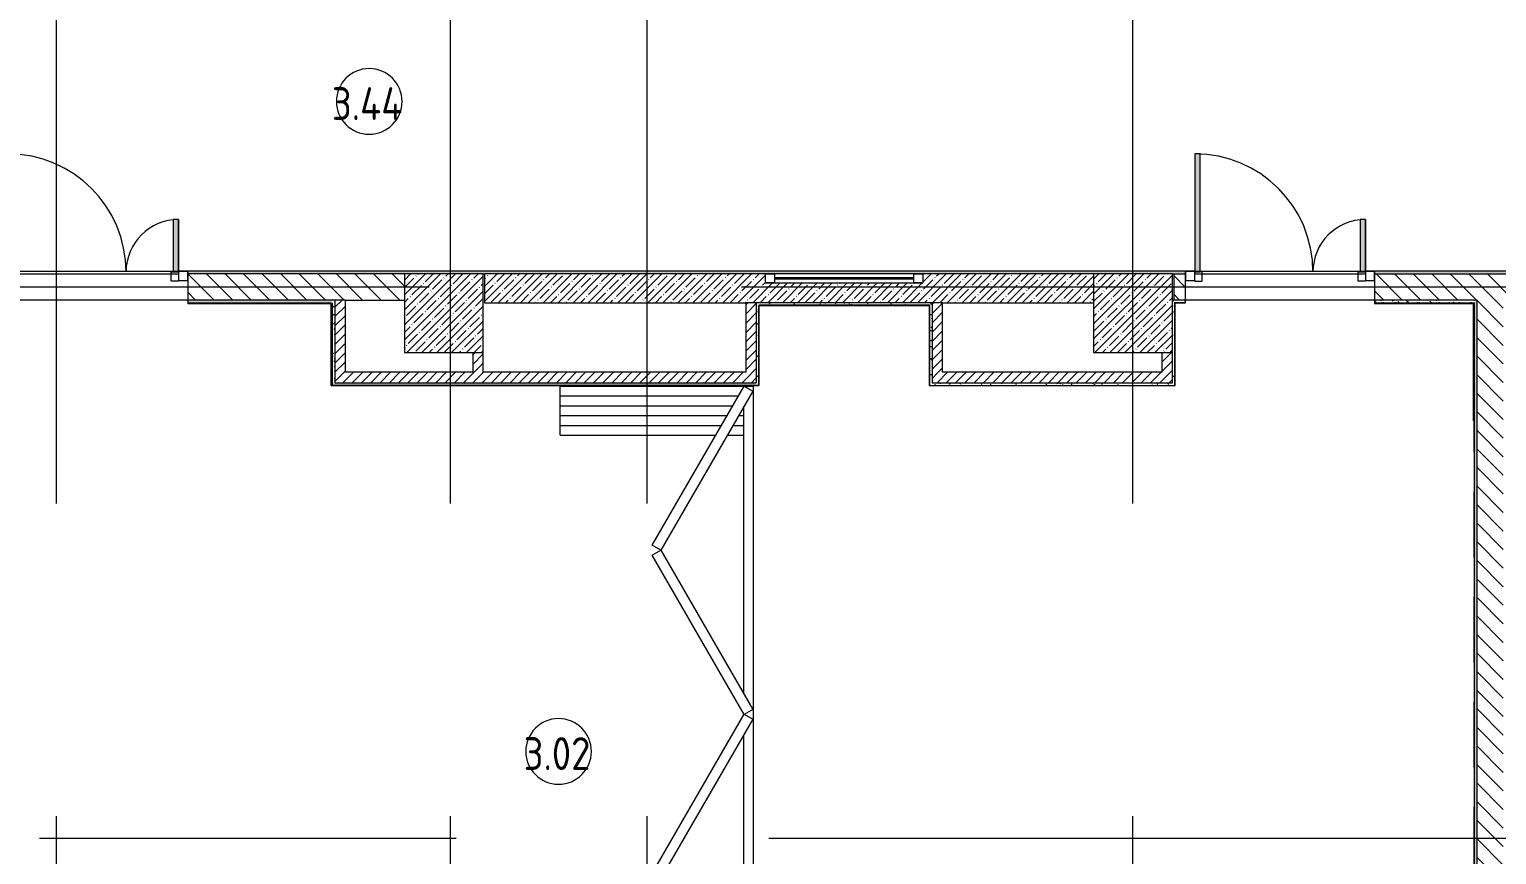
# Model space of a CAD drawing. Header units: millimetres. Extents: x -8624 to 194831, y -8553 to 29000.
# Drawn here: x 150856 to 162034, y 3475 to 9762 of the extents above; entities that cross this region are included whole.
import ezdxf

# ---------------------------------------------------------------- set-up
doc = ezdxf.new("R2010")
doc.units = ezdxf.units.MM
doc.linetypes.add('200_ШТРИХ__ш1_п0_6_', pattern=[800, 500, -300])
doc.linetypes.add('Осевая', pattern=[15875, 3175, -2381.25, 7937.5, -2381.25])
for name, color, linetype, lineweight in [('A-AREA-IDEN', 7, 'Continuous', 9), ('A-DETL-MBND-1', 7, '200_ШТРИХ__ш1_п0_6_', 9), ('A-GLAZ-2', 7, 'Continuous', 9), ('A-GLAZ-CWMG-3', 7, 'Continuous', 9), ('A-WALL-5', 7, 'Continuous', 13), ('I-WALL-5', 7, 'Continuous', 9), ('S-COLS-2', 7, 'Continuous', 9), ('Оси-2', 7, 'Осевая', 9)]:
    doc.layers.add(name, color=color, linetype=linetype, lineweight=lineweight)
for name, color, linetype, lineweight, true_color in [('A-DETL-GENF-6', 7, 'Continuous', 9, 0xaaaaaa), ('A-DOOR-4', 7, 'Continuous', 9, 0xaaaaaa), ('A-DOOR-5', 7, 'Continuous', 9, 0xe2e2e2), ('A-DOOR-FRAM-5', 7, 'Continuous', 9, 0xaaaaaa), ('A-FLOR-3', 7, 'Continuous', 9, 0xaaaaaa), ('I-WALL-7', 9, 'Continuous', 9, 0x808080)]:
    doc.layers.add(name, color=color, linetype=linetype, lineweight=lineweight, true_color=true_color)
doc.styles.add('GOST Common', font='GOST_Common.ttf', dxfattribs={"width": 0.9, "height": 250})
pattern_1 = [(135, (137053.74, 0), (-70.71068, -70.71068), [])]
pattern_2 = [(45, (137053.745, 0), (-35.35534, 35.35534), [])]
pattern_3 = [(0, (137053.745, 0), (121.92, 30.48), [10.058, -81.382, 10.058, -81.382, -487.68]), (0, (137053.745, 0), (121.92, 30.48), [-182.88, 10.058, -172.822, 10.058, -81.382, -213.36]), (0, (137053.745, 0), (121.92, 30.48), [-457.2, 10.058, -50.902, 10.058, -142.342]), (120, (137099.465, 15.24), (-87.356454, 90.345817), [10.058, -81.382, 10.058, -81.382, -487.68]), (120, (137099.465, 15.24), (-87.356454, 90.345817), [-182.88, 10.058, -172.822, 10.058, -81.382, -213.36]), (120, (137099.465, 15.24), (-87.356454, 90.345817), [-457.2, 10.058, -50.902, 10.058, -142.342]), (240, (137114.705, 76.2), (-34.563546, -120.825817), [10.058, -81.382, 10.058, -81.382, -487.68]), (240, (137114.705, 76.2), (-34.563546, -120.825817), [-182.88, 10.058, -172.822, 10.058, -81.382, -213.36]), (240, (137114.705, 76.2), (-34.563546, -120.825817), [-457.2, 10.058, -50.902, 10.058, -142.342])]

# ---------------------------------------------------------------- blocks, each defined once
blk = doc.blocks.new('DOR__перегородка__Прямоугольная - ТП-3_ Вн_ДПГ_6820х3300h-19315679-План зашивки приборов отопления в осях 3 этажа 1-12')
at = {"layer": 'A-DOOR-4'}
for p, q in [((6445, 1474), (6820, 1474)), ((6445, 1474), (6445, 288)), ((6520, 1474), (6520, 244)), ((6595, 1474), (6595, 201)), ((6670, 1474), (6670, 158)), ((6745, 1474), (6745, 114)), ((6820, 1474), (6820, 0)), ((6445, 201), (6445, 75)), ((6520, 158), (6520, 75)), ((6595, 114), (6595, 75)), ((6, 75), (25, 75)), ((156, 75), (175, 75)), ((276, 75), (1664, 75)), ((276, 0), (6820, 0)), ((1814, 75), (1827, 75)), ((1977, 75), (4164, 75)), ((4314, 75), (4325, 75)), ((4475, 75), (6663, 75)), ((6813, 75), (6820, 75))]:
    blk.add_line(p, q, dxfattribs=at)
at = {"layer": 'A-DOOR-FRAM-5'}
for p, q in [((570, 707), (608, 772)), ((1783, 7), (570, 707)), ((608, 772), (1820, 72)), ((1821, 72), (3033, 772)), ((3071, 707), (1858, 7)), ((3033, 772), (3071, 707)), ((3070, 707), (3107, 772)), ((4282, 7), (3070, 707)), ((3107, 772), (4320, 72)), ((4319, 72), (5532, 772)), ((5569, 707), (4357, 7)), ((5532, 772), (5569, 707)), ((5569, 707), (5607, 772)), ((6781, 7), (5569, 707)), ((5607, 772), (6819, 72)), ((1820, 72), (1783, 7)), ((1858, 7), (1821, 72)), ((4320, 72), (4282, 7)), ((4357, 7), (4319, 72)), ((6819, 72), (6781, 7))]:
    blk.add_line(p, q, dxfattribs=at)
blk = doc.blocks.new('BSC_Колонна _Прямоугольная - 600х600-V171-План зашивки приборов отопления в осях 3 этажа 1-12')
at = {"layer": 'S-COLS-2'}
h = blk.add_hatch(dxfattribs=at)
h.set_pattern_fill('FP_141', color=256, style=0, pattern_type=2)
h.set_pattern_definition([(45, (-22210, -7600), (-57.02463, 57.02463), []), (45, (-22152.975, -7600), (-57.02463, 57.02463), [100.806, -20.161, 3.353, -16.808])])
h.paths.add_polyline_path([(-300, -300), (300, -300), (300, 300), (-300, 300)])
for p, q in [((300, 300), (-300, 300)), ((-300, 300), (-300, -300)), ((300, -300), (300, 300)), ((-300, -300), (300, -300))]:
    blk.add_line(p, q, dxfattribs=at)
blk = doc.blocks.new('BSC_Колонна _Прямоугольная - 600х600-V175-План зашивки приборов отопления в осях 3 этажа 1-12')
at = {"layer": 'S-COLS-2'}
h = blk.add_hatch(dxfattribs=at)
h.set_pattern_fill('FP_145', color=256, style=0, pattern_type=2)
h.set_pattern_definition([(45, (-16960, -7600), (-57.02463, 57.02463), []), (45, (-16902.975, -7600), (-57.02463, 57.02463), [100.806, -20.161, 3.353, -16.808])])
h.paths.add_polyline_path([(-300, -300), (300, -300), (300, 300), (-300, 300)])
for p, q in [((300, 300), (-300, 300)), ((-300, 300), (-300, -300)), ((300, -300), (300, 300)), ((-300, -300), (300, -300))]:
    blk.add_line(p, q, dxfattribs=at)
blk = doc.blocks.new('120_Окно_СКБ_1Ст - 120_Окно_СКБ_1Ст 400х1200 EI30-24228621-План зашивки приборов отопления в осях 3 этажа 1-12')
at = {"layer": 'A-GLAZ-2'}
for p, q in [((-600, 40), (-600, 110)), ((-600, 110), (-530, 110)), ((600, 110), (-600, 110)), ((-530, 40), (-600, 40)), ((-600, 40), (600, 40)), ((-530, 110), (-530, 40)), ((530, 80), (-530, 80)), ((530, 70), (-530, 70)), ((530, 40), (530, 110)), ((530, 110), (600, 110)), ((600, 40), (530, 40)), ((600, 110), (600, 40))]:
    blk.add_line(p, q, dxfattribs=at)
blk = doc.blocks.new('Прямоугольный импост - 50 x 70 мм-31927764-План зашивки приборов отопления в осях 3 этажа 1-12')
at = {"layer": 'A-GLAZ-CWMG-3'}
for p, q in [((-70, 35), (0, 35)), ((-70, -35), (-70, 35)), ((0, 35), (0, -35)), ((0, -35), (-70, -35))]:
    blk.add_line(p, q, dxfattribs=at)
blk = doc.blocks.new('Дверь_Витражная_остекление_ - ДВН_ДАО_Главный вход_1200 в свету Д-22 _п_-31928779-План зашивки приборов отопления в осях 3 этажа 1-12')
at = {"layer": 'A-DOOR-5'}
for points in [[(-610, 30), (-610, 930), (-650, 930), (-650, 30)], [(610, 30), (650, 30), (650, 430), (610, 430), (610, 35)]]:
    blk.add_hatch(color=256, dxfattribs=at).paths.add_polyline_path(points)
at = {"layer": 'A-DETL-GENF-6'}
for p, q in [((-610, 930), (-650, 930)), ((-650, 930), (-650, 35)), ((-610, 30), (-610, 930)), ((650, 430), (610, 430)), ((610, 430), (610, 30)), ((650, 35), (650, 430)), ((-650, 30), (-610, 30)), ((-595, 30), (-650, 30)), ((-595, -40), (-595, 30)), ((595, -40), (595, 30)), ((595, 30), (650, 30)), ((610, 30), (650, 30)), ((-650, -35), (-650, -40)), ((-650, -40), (-595, -40)), ((650, -40), (595, -40)), ((650, -35), (650, -40))]:
    blk.add_line(p, q, dxfattribs=at)
at = {"layer": 'A-DOOR-4'}
for p, q in [((-650, 930), (-650, 35)), ((650, 430), (650, 35))]:
    blk.add_line(p, q, dxfattribs=at)
for centre, radius, start, end in [((-650, 30), 900, 360, 90), ((650, 30), 400, 90, 180)]:
    blk.add_arc(centre, radius, start, end, dxfattribs=at)
blk = doc.blocks.new('Прямоугольный импост - 50 x 70 мм-31701779-План зашивки приборов отопления в осях 3 этажа 1-12')
at = {"layer": 'A-GLAZ-CWMG-3'}
for p, q in [((0, 35), (-70, 35)), ((-70, 35), (-70, -35)), ((0, -35), (0, 35)), ((-70, -35), (0, -35))]:
    blk.add_line(p, q, dxfattribs=at)
blk = doc.blocks.new('Марка_Помещения - Номер-25198446-План зашивки приборов отопления в осях 3 этажа 1-12')
at = {"layer": 'A-AREA-IDEN'}
for start, end in [(360, 180), (180, 360)]:
    blk.add_arc((0, 0), 2.5, start, end, dxfattribs=at)

msp = doc.modelspace()

# ---------------------------------------------------------------- hatches: boundary and pattern name
at = {"layer": 'I-WALL-5'}
h = msp.add_hatch(dxfattribs=at)
h.set_pattern_fill('FP_126', color=256, style=0, pattern_type=2)
h.set_pattern_definition(pattern_1)
h.paths.add_polyline_path([(153713.7, 7700), (153713.7, 7900), (152063, 7900), (152063, 7700), (153263.7, 7700)])
h.paths.add_polyline_path([(150623, 7700), (150623, 7900), (149813.7, 7900), (149813.7, 7700), (149979.4, 7700)])
h.paths.add_polyline_path([(148533.7, 7700), (149213.7, 7700), (149213.7, 7900), (148513.7, 7900), (148513.7, 7830), (147713.7, 7830), (147713.7, 7900), (145313.7, 7900), (145313.7, 7700), (148513.7, 7700)])
h.paths.add_polyline_path([(144164.7, 7700), (144713.7, 7700), (144713.7, 7900), (143583.7, 7900), (143583.7, 7700), (144084.7, 7700)])
h.paths.add_polyline_path([(141083.7, 7700), (141083.7, 7900), (140803.7, 7900), (140803.7, 7700), (140990.9, 7700)])
h = msp.add_hatch(dxfattribs=at)
h.set_pattern_fill('FP_128', color=256, style=0, pattern_type=2)
h.set_pattern_definition([(45, (137053.745, 0), (-57.02463, 57.02463), []), (45, (137110.77, 0), (-57.02463, 57.02463), [100.806, -20.161, 3.353, -16.808])])
h.paths.add_polyline_path([(158963.7, 7680), (158963.7, 7900), (157663.2, 7900), (157663.2, 7830), (156463.2, 7830), (156463.2, 7900), (154323.7, 7900), (154323.7, 7680), (157812.7, 7680)])
h = msp.add_hatch(dxfattribs=at)
h.set_pattern_fill('FP_126', color=256, style=0, pattern_type=2)
h.set_pattern_definition(pattern_1)
h.paths.add_polyline_path([(161536.2, 7700), (162613.7, 7700), (162613.7, 7900), (161104.7, 7900), (161104.7, 7700)])
h.paths.add_polyline_path([(159610.1, 7700), (159664.7, 7700), (159664.7, 7900), (159573.7, 7900), (159573.7, 7700)])
h = msp.add_hatch(dxfattribs=at)
h.set_pattern_fill('FP_138', color=256, style=0, pattern_type=2)
h.set_pattern_definition(pattern_2)
h.paths.add_polyline_path([(153183.7, 7150), (153263.7, 7150), (153263.7, 7700), (153183.7, 7700), (153183.7, 7481.4)])
h = msp.add_hatch(dxfattribs=at)
h.set_pattern_fill('FP_138', color=256, style=0, pattern_type=2)
h.set_pattern_definition(pattern_2)
h.paths.add_polyline_path([(156313.7, 7070), (156393.7, 7070), (156393.7, 7680), (156313.7, 7680), (156313.7, 7150)])
h = msp.add_hatch(dxfattribs=at)
h.set_pattern_fill('FP_138', color=256, style=0, pattern_type=2)
h.set_pattern_definition(pattern_2)
h.paths.add_polyline_path([(157812.7, 7150), (157812.7, 7680), (157732.7, 7680), (157732.7, 7150)])
h = msp.add_hatch(dxfattribs=at)
h.set_pattern_fill('FP_126', color=256, style=0, pattern_type=2)
h.set_pattern_definition(pattern_1)
h.paths.add_polyline_path([(161884.5, 100), (162084.5, 100), (162084.5, 7700), (161884.5, 7700), (161884.5, 140)])
h = msp.add_hatch(dxfattribs=at)
h.set_pattern_fill('FP_138', color=256, style=0, pattern_type=2)
h.set_pattern_definition(pattern_2)
h.paths.add_polyline_path([(154313.7, 7150), (154313.7, 7300), (154233.7, 7300), (154233.7, 7150)])
h = msp.add_hatch(dxfattribs=at)
h.set_pattern_fill('FP_138', color=256, style=0, pattern_type=2)
h.set_pattern_definition(pattern_2)
h.paths.add_polyline_path([(159563.7, 7070), (159563.7, 7300), (159483.7, 7300), (159483.7, 7070)])
h = msp.add_hatch(dxfattribs=at)
h.set_pattern_fill('FP_138', color=256, style=0, pattern_type=2)
h.set_pattern_definition(pattern_2)
h.paths.add_polyline_path([(156313.7, 7070), (156313.7, 7150), (153183.7, 7150), (153183.7, 7070), (155115.8, 7070)])
h = msp.add_hatch(dxfattribs=at)
h.set_pattern_fill('FP_138', color=256, style=0, pattern_type=2)
h.set_pattern_definition(pattern_2)
h.paths.add_polyline_path([(159483.7, 7070), (159483.7, 7150), (157732.7, 7150), (157732.7, 7070), (158968, 7070)])
at = {"layer": 'I-WALL-7'}
h = msp.add_hatch(dxfattribs=at)
h.set_pattern_fill('FP_148', color=256, style=0, pattern_type=2)
h.set_pattern_definition(pattern_3)
h.paths.add_polyline_path([(175341.4, 7900), (175341.4, 7920), (170063.7, 7920), (170063.7, 7900), (175340.1, 7900)])
h.paths.add_polyline_path([(167314.6, 7900), (167563.7, 7900), (167563.7, 7920), (164518.7, 7920), (164518.7, 7908), (164548.7, 7908), (164548.7, 7900), (166863.5, 7900)])
h.paths.add_polyline_path([(162613.7, 7900), (163388.7, 7900), (163388.7, 7908), (163418.7, 7908), (163418.7, 7920), (161104.7, 7920), (161104.7, 7900), (162178.3, 7900)])
h.paths.add_polyline_path([(159563.7, 7900), (159664.7, 7900), (159664.7, 7920), (152063, 7920), (152063, 7900), (158968, 7900)])
h.paths.add_polyline_path([(150623, 7900), (150623, 7920), (143583.7, 7920), (143583.7, 7900), (149979.4, 7900)])
h.paths.add_polyline_path([(140990.9, 7900), (141083.7, 7900), (141083.7, 7920), (140338.7, 7920), (140338.7, 7908), (140393.7, 7908), (140393.7, 7900), (140783.7, 7900)])
h.paths.add_polyline_path([(138883.7, 7900), (138883.7, 7908), (138938.7, 7908), (138938.7, 7920), (138303.7, 7920), (138303.7, 7900), (138422.7, 7900)])
h = msp.add_hatch(dxfattribs=at)
h.set_pattern_fill('FP_148', color=256, style=0, pattern_type=2)
h.set_pattern_definition(pattern_3)
h.paths.add_polyline_path([(153155.7, 7680), (153163.7, 7680.1), (153162.7, 7700), (152063, 7700), (152063, 7680), (152547.6, 7680)])
h.paths.add_polyline_path([(150623, 7680), (150623, 7700), (149833.7, 7700), (149834.7, 7680), (149979.4, 7680)])
h = msp.add_hatch(dxfattribs=at)
h.set_pattern_fill('FP_148', color=256, style=0, pattern_type=2)
h.set_pattern_definition(pattern_3)
h.paths.add_polyline_path([(153163.7, 7070), (153183.7, 7070), (153183.7, 7700), (153163.7, 7700), (153163.7, 7481.4)])
h = msp.add_hatch(dxfattribs=at)
h.set_pattern_fill('FP_148', color=256, style=0, pattern_type=2)
h.set_pattern_definition(pattern_3)
h.paths.add_polyline_path([(157711.7, 7660), (157712.7, 7660), (157712.7, 7680), (156393.7, 7680), (156393.7, 7660), (157684, 7660)])
h = msp.add_hatch(dxfattribs=at)
h.set_pattern_fill('FP_148', color=256, style=0, pattern_type=2)
h.set_pattern_definition(pattern_3)
h.paths.add_polyline_path([(156393.7, 7050), (156413.7, 7050), (156413.7, 7660), (156393.7, 7660), (156393.7, 7070)])
h = msp.add_hatch(dxfattribs=at)
h.set_pattern_fill('FP_148', color=256, style=0, pattern_type=2)
h.set_pattern_definition(pattern_3)
h.paths.add_polyline_path([(157732.7, 7070), (157732.7, 7680), (157712.7, 7680), (157712.7, 7070)])
h = msp.add_hatch(dxfattribs=at)
h.set_pattern_fill('FP_148', color=256, style=0, pattern_type=2)
h.set_pattern_definition(pattern_3)
h.paths.add_polyline_path([(161864.5, 7680), (161864.5, 7700), (161104.7, 7700), (161104.7, 7680), (161856.5, 7680)])
h.paths.add_polyline_path([(159664.7, 7680), (159664.7, 7700), (159563.7, 7700), (159563.7, 7680), (159610.1, 7680)])
h = msp.add_hatch(dxfattribs=at)
h.set_pattern_fill('FP_148', color=256, style=0, pattern_type=2)
h.set_pattern_definition(pattern_3)
h.paths.add_polyline_path([(159583.7, 7050), (159583.7, 7680), (159563.7, 7680), (159563.7, 7050)])
h = msp.add_hatch(dxfattribs=at)
h.set_pattern_fill('FP_148', color=256, style=0, pattern_type=2)
h.set_pattern_definition(pattern_3)
h.paths.add_polyline_path([(161864.5, 400), (161884.5, 400), (161884.5, 7700), (161864.5, 7700), (161864.5, 452.2)])
h = msp.add_hatch(dxfattribs=at)
h.set_pattern_fill('FP_148', color=256, style=0, pattern_type=2)
h.set_pattern_definition(pattern_3)
h.paths.add_polyline_path([(156393.7, 7050), (156393.7, 7070), (153163.7, 7070), (153163.7, 7050), (155115.8, 7050)])
h = msp.add_hatch(dxfattribs=at)
h.set_pattern_fill('FP_148', color=256, style=0, pattern_type=2)
h.set_pattern_definition(pattern_3)
h.paths.add_polyline_path([(159563.7, 7050), (159563.7, 7070), (157712.7, 7070), (157712.7, 7050), (158968, 7050)])

# ---------------------------------------------------------------- linework, layer by layer
at = {"layer": 'A-DETL-MBND-1'}
msp.add_line((161863.7, 140), (161863.7, 6779), dxfattribs=at)
at = {"layer": 'A-FLOR-3'}
for p, q in [((150623, 7920), (152063, 7920)), ((159664.7, 7920), (161104.7, 7920))]:
    msp.add_line(p, q, dxfattribs=at)
at = {"layer": 'A-WALL-5'}
for p, q in [((153713.7, 7900), (152063, 7900)), ((156463.2, 7900), (154323.7, 7900)), ((158963.7, 7900), (157663.2, 7900)), ((153263.7, 7700), (152063, 7700)), ((157812.7, 7680), (156313.7, 7680)), ((156393.7, 7680), (156393.7, 7070)), ((157712.7, 7660), (156413.7, 7660)), ((156413.7, 7660), (156413.7, 7050)), ((157712.7, 7660), (157712.7, 7070)), ((159583.7, 7680), (159664.7, 7680)), ((159583.7, 7680), (159583.7, 7679)), ((161884.5, 7700), (161104.7, 7700))]:
    msp.add_line(p, q, dxfattribs=at)
at = {"layer": 'I-WALL-5'}
for p, q in [((150693, 7900), (151993, 7900)), ((152063, 7921), (152063, 7672)), ((159664.7, 7921), (152063, 7921)), ((159664.7, 7920), (152063, 7920)), ((154313.7, 7900), (154323.7, 7900)), ((154323.7, 7900), (154323.7, 7680)), ((159563.7, 7900), (159664.7, 7900)), ((159573.7, 7900), (159573.7, 7700)), ((159664.7, 7679), (159664.7, 7921)), ((159734.7, 7900), (161034.7, 7900)), ((161104.7, 7921), (161104.7, 7672)), ((163418.7, 7921), (161104.7, 7921)), ((163418.7, 7920), (161104.7, 7920)), ((161104.7, 7900), (162613.7, 7900)), ((152063, 7700), (150623, 7700)), ((152063, 7680), (153155.7, 7680)), ((153155.7, 7672), (152063, 7672)), ((153155.7, 7049), (153155.7, 7672)), ((153163.7, 7680), (153162.7, 7680)), ((153163.7, 7680), (153163.7, 7050)), ((153183.7, 7700), (153183.7, 7070)), ((153263.7, 7700), (153713.7, 7700)), ((153263.7, 7150), (153263.7, 7700)), ((154323.7, 7680), (156313.7, 7680)), ((156313.7, 7680), (156313.7, 7150)), ((156414.7, 7659), (157711.7, 7659)), ((156414.7, 7049), (156414.7, 7659)), ((157711.7, 7659), (157711.7, 7049)), ((157732.7, 7680), (157732.7, 7070)), ((157812.7, 7150), (157812.7, 7680)), ((157812.7, 7680), (158963.7, 7680)), ((161104.7, 7700), (159563.7, 7700)), ((159583.7, 7050), (159583.7, 7679)), ((159664.7, 7679), (159583.7, 7679)), ((159584.7, 7049), (159584.7, 7679)), ((161104.7, 7680), (161864.5, 7680)), ((161856.5, 7672), (161104.7, 7672)), ((161856.5, 6779), (161856.5, 7672)), ((161864.5, 140), (161864.5, 7680)), ((161884.5, 140), (161884.5, 7700)), ((154233.7, 7300), (154233.7, 7150)), ((154313.7, 7150), (154313.7, 7300)), ((159483.7, 7300), (159483.7, 7150)), ((159563.7, 7070), (159563.7, 7300)), ((153155.7, 7049), (156414.7, 7049)), ((156413.7, 7050), (153162.7, 7050)), ((153183.7, 7070), (156393.7, 7070)), ((154233.7, 7150), (153263.7, 7150)), ((156313.7, 7150), (154313.7, 7150)), ((157711.7, 7049), (159584.7, 7049)), ((157712.7, 7070), (157712.7, 7050)), ((157712.7, 7050), (159583.7, 7050)), ((157732.7, 7070), (159563.7, 7070)), ((159483.7, 7150), (157812.7, 7150)), ((161856.5, 6779), (161863.5, 6779)), ((161863.5, 6779), (161863.5, 140))]:
    msp.add_line(p, q, dxfattribs=at)
at = {"layer": 'Оси-2'}
for p, q in [((151063.7, 593.7), (151063.7, 24898.1)), ((154063.7, 593.7), (154063.7, 24898.1)), ((155563.7, 593.7), (155563.7, 24898.1)), ((159263.7, 593.7), (159263.7, 24898.1)), ((134851.3, 7800), (173313.7, 7800)), ((135058.2, 3600), (173313.7, 3600))]:
    msp.add_line(p, q, dxfattribs=at)

# ---------------------------------------------------------------- block references
at = {"layer": 'A-AREA-IDEN', "xscale": 99.99999999999993, "yscale": 99.99999999999993, "zscale": 99.99999999999993}
for p in [(153445.3, 9213), (154887.9, 4261.6)]:
    msp.add_blockref('Марка_Помещения - Номер-25198446-План зашивки приборов отопления в осях 3 этажа 1-12', p, dxfattribs=at)
at = {"layer": 'A-DOOR-4'}
for p in [(151343, 7884), (160384.7, 7884)]:
    msp.add_blockref('Дверь_Витражная_остекление_ - ДВН_ДАО_Главный вход_1200 в свету Д-22 _п_-31928779-План зашивки приборов отопления в осях 3 этажа 1-12', p, dxfattribs=at)
at = {"layer": 'A-DOOR-4', "rotation": 89.99999999999955}
msp.add_blockref('DOR__перегородка__Прямоугольная - ТП-3_ Вн_ДПГ_6820х3300h-19315679-План зашивки приборов отопления в осях 3 этажа 1-12', (156373.7, 225), dxfattribs=at)
at = {"layer": 'A-GLAZ-2'}
msp.add_blockref('120_Окно_СКБ_1Ст - 120_Окно_СКБ_1Ст 400х1200 EI30-24228621-План зашивки приборов отопления в осях 3 этажа 1-12', (157063.2, 7790), dxfattribs=at)
at = {"layer": 'A-GLAZ-CWMG-3', "extrusion": (0, 0, -1), "rotation": 180}
for p in [(-152063, 7884), (-161104.7, 7884)]:
    msp.add_blockref('Прямоугольный импост - 50 x 70 мм-31927764-План зашивки приборов отопления в осях 3 этажа 1-12', p, dxfattribs=at)
at = {"layer": 'A-GLAZ-CWMG-3', "rotation": 180}
msp.add_blockref('Прямоугольный импост - 50 x 70 мм-31701779-План зашивки приборов отопления в осях 3 этажа 1-12', (159664.7, 7884), dxfattribs=at)
at = {"layer": 'S-COLS-2'}
for name, p in [('BSC_Колонна _Прямоугольная - 600х600-V175-План зашивки приборов отопления в осях 3 этажа 1-12', (154013.7, 7600)), ('BSC_Колонна _Прямоугольная - 600х600-V171-План зашивки приборов отопления в осях 3 этажа 1-12', (159263.7, 7600))]:
    msp.add_blockref(name, p, dxfattribs=at)

# ---------------------------------------------------------------- texts
at = {"layer": 'A-AREA-IDEN', "char_height": 250, "attachment_point": 1, "style": 'GOST Common'}
for s, insert, width in [('3.44', (153161.5, 9321.5), 707.088), ('3.02', (154622.2, 4370.2), 663.797)]:
    msp.add_mtext(s, dxfattribs=dict(at, insert=insert, width=width))

doc.saveas('drawing.dxf')
